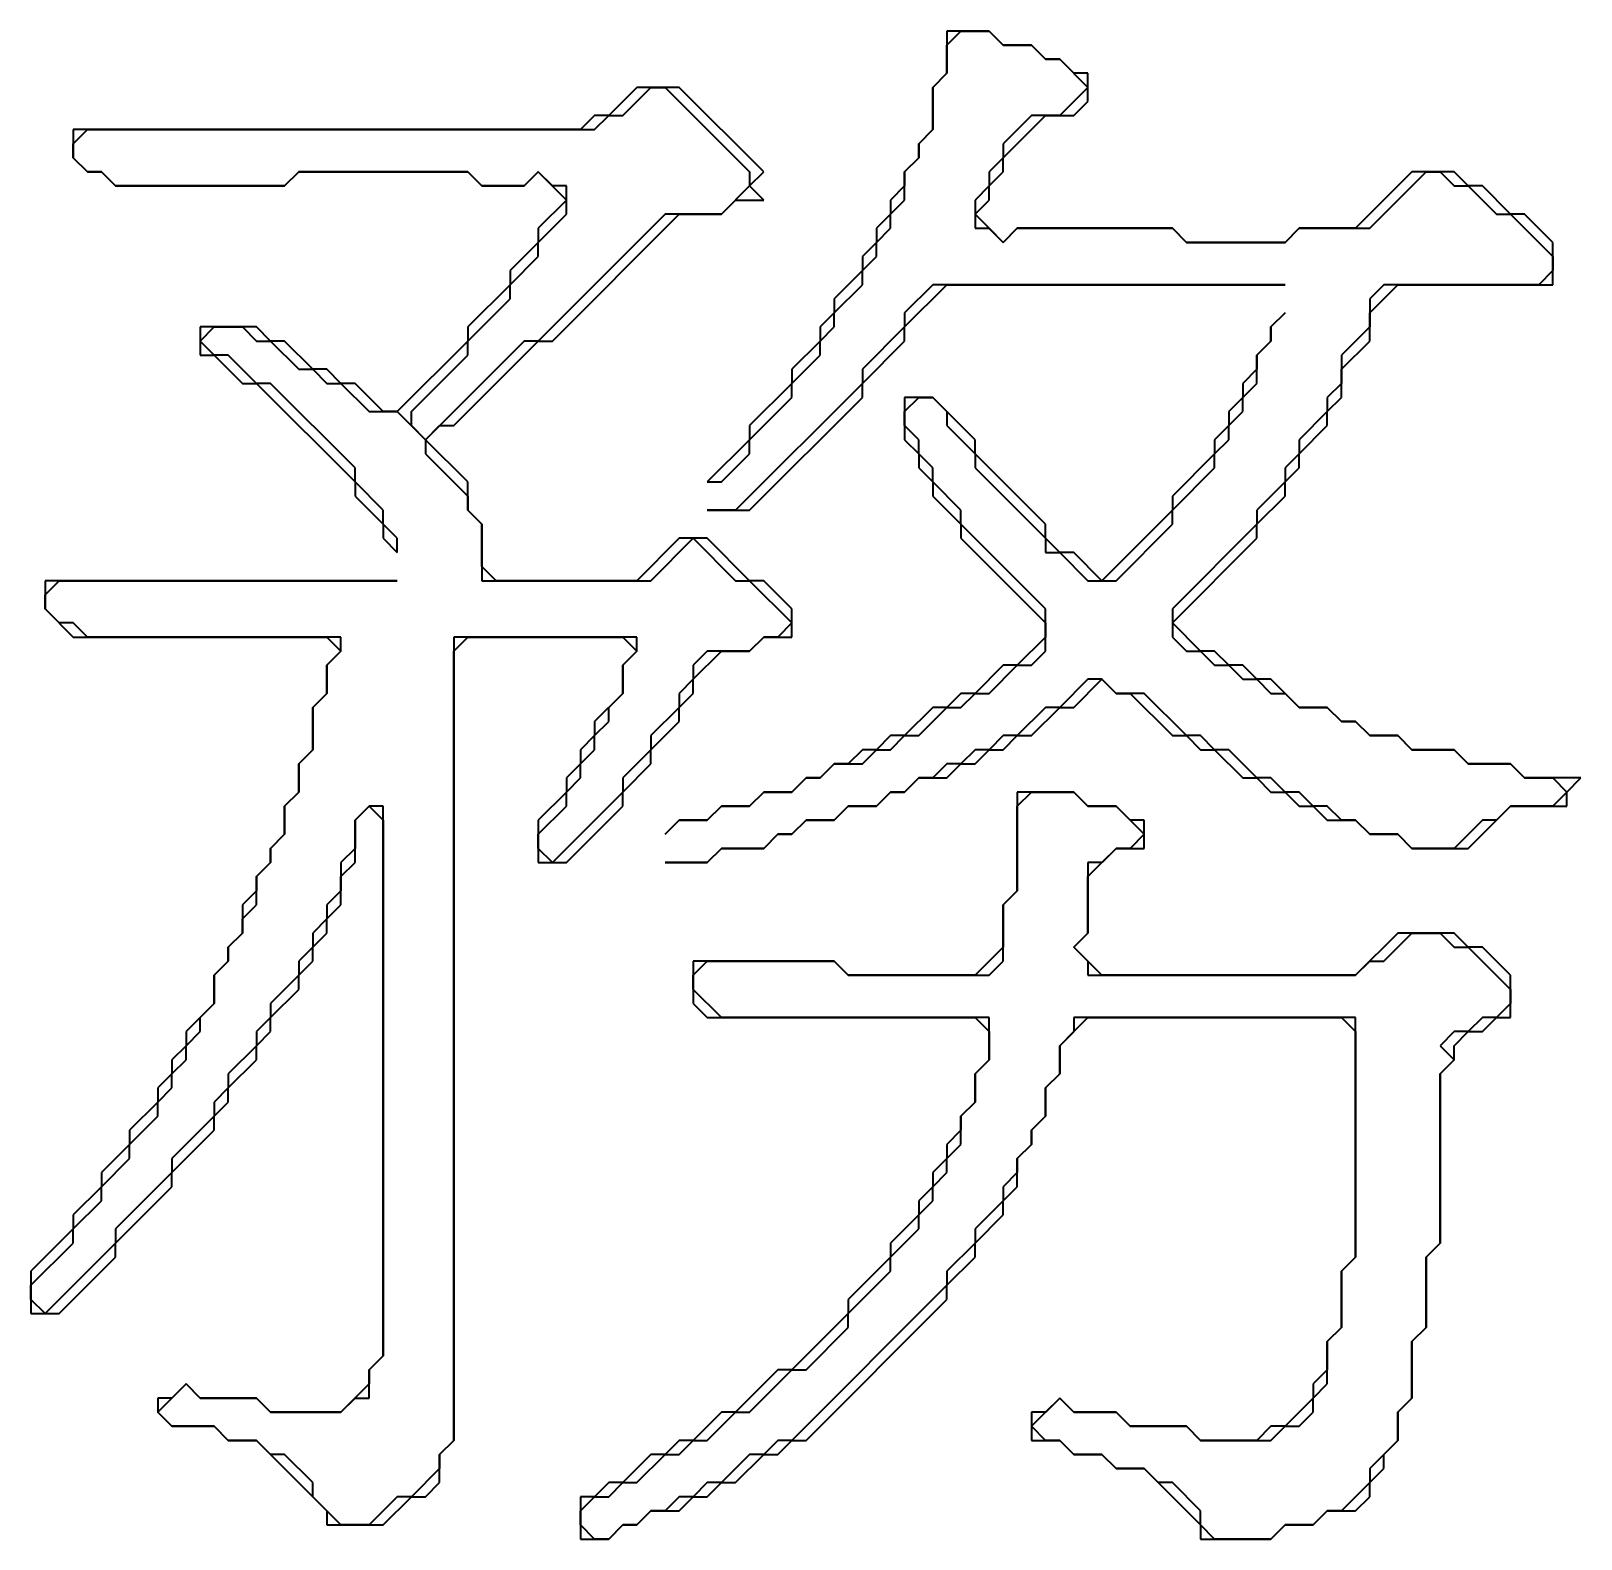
# Model space of a CAD drawing. Header units: millimetres. Extents: x 0 to 11, y 3.2 to 8.5.
# Drawn here: x 8.262 to 9.571, y 4.536 to 5.81 of the extents above; entities that cross this region are included whole.
import ezdxf

# ---------------------------------------------------------------- set-up
doc = ezdxf.new("R2010")
doc.units = ezdxf.units.MM

msp = doc.modelspace()

# ---------------------------------------------------------------- linework, layer by layer
at = {"color": 7, "lineweight": 35}
for p, q in [((9.0357, 5.8095), (9.0357, 5.7738)), ((9.0357, 5.7976), (9.0476, 5.8095)), ((9.0714, 5.8095), (9.0357, 5.8095)), ((9.0476, 5.8095), (9.0714, 5.8095)), ((9.0714, 5.8095), (9.0833, 5.7976)), ((9.0833, 5.7976), (9.0714, 5.8095)), ((9.0357, 5.7738), (9.0357, 5.7976)), ((9.0833, 5.7976), (9.1071, 5.7976)), ((9.1071, 5.7976), (9.0833, 5.7976)), ((9.1071, 5.7976), (9.119, 5.7857)), ((9.119, 5.7857), (9.1071, 5.7976)), ((9.119, 5.7857), (9.131, 5.7857)), ((9.131, 5.7857), (9.119, 5.7857)), ((9.131, 5.7857), (9.1548, 5.7619)), ((9.1429, 5.7738), (9.131, 5.7857)), ((9.0357, 5.7738), (9.0238, 5.7619)), ((9.0238, 5.7619), (9.0357, 5.7738)), ((9.1548, 5.7738), (9.1429, 5.7738)), ((9.1548, 5.75), (9.1548, 5.7738)), ((8.7738, 5.7619), (8.75, 5.7381)), ((8.7619, 5.7381), (8.7857, 5.7619)), ((8.8095, 5.7619), (8.7738, 5.7619)), ((8.7857, 5.7619), (8.7976, 5.7619)), ((8.7976, 5.7619), (8.869, 5.6905)), ((8.881, 5.6905), (8.8095, 5.7619)), ((9.0238, 5.7619), (9.0238, 5.7262)), ((9.0238, 5.7262), (9.0238, 5.7619)), ((9.1548, 5.7619), (9.131, 5.7381)), ((9.1429, 5.7381), (9.1548, 5.75)), ((8.7381, 5.7381), (8.7262, 5.7262)), ((8.7381, 5.7262), (8.75, 5.7381)), ((8.75, 5.7381), (8.7381, 5.7381)), ((8.75, 5.7381), (8.7619, 5.7381)), ((9.1071, 5.7381), (9.0833, 5.7143)), ((9.0833, 5.7024), (9.119, 5.7381)), ((9.131, 5.7381), (9.1071, 5.7381)), ((9.119, 5.7381), (9.1429, 5.7381)), ((8.2976, 5.7143), (8.3095, 5.7262)), ((8.7262, 5.7262), (8.2976, 5.7262)), ((8.2976, 5.7262), (8.2976, 5.7024)), ((8.3095, 5.7262), (8.7381, 5.7262)), ((9.0238, 5.7262), (9.0119, 5.7143)), ((9.0119, 5.7143), (9.0238, 5.7262)), ((8.2976, 5.7024), (8.2976, 5.7143)), ((9.0119, 5.7143), (9.0119, 5.7024)), ((9.0119, 5.7024), (9.0119, 5.7143)), ((9.0833, 5.7143), (9.0833, 5.7024)), ((8.3095, 5.6905), (8.2976, 5.7024)), ((8.2976, 5.7024), (8.3095, 5.6905)), ((9.0119, 5.7024), (9, 5.6905)), ((9, 5.6905), (9.0119, 5.7024)), ((9.0833, 5.7024), (9.0714, 5.6905)), ((9.0833, 5.6905), (9.0833, 5.7024)), ((8.3214, 5.6905), (8.3095, 5.6905)), ((8.3095, 5.6905), (8.3214, 5.6905)), ((8.3333, 5.6786), (8.3214, 5.6905)), ((8.3214, 5.6905), (8.3333, 5.6786)), ((8.4881, 5.6905), (8.4762, 5.6786)), ((8.4762, 5.6786), (8.4881, 5.6905)), ((8.631, 5.6905), (8.4881, 5.6905)), ((8.4881, 5.6905), (8.631, 5.6905)), ((8.6429, 5.6786), (8.631, 5.6905)), ((8.631, 5.6905), (8.6429, 5.6786)), ((8.6905, 5.6905), (8.6786, 5.6786)), ((8.6786, 5.6786), (8.6905, 5.6905)), ((8.7024, 5.6786), (8.6905, 5.6905)), ((8.6905, 5.6905), (8.7143, 5.6667)), ((8.869, 5.6905), (8.869, 5.6786)), ((8.869, 5.6786), (8.881, 5.6905)), ((9, 5.6905), (9, 5.6786)), ((9, 5.6667), (9, 5.6905)), ((9.0714, 5.6905), (9.0714, 5.6786)), ((9.0714, 5.6786), (9.0833, 5.6905)), ((9.4286, 5.6905), (9.381, 5.6429)), ((9.3929, 5.6429), (9.4405, 5.6905)), ((9.4643, 5.6905), (9.4286, 5.6905)), ((9.4405, 5.6905), (9.4524, 5.6905)), ((9.4524, 5.6905), (9.4643, 5.6786)), ((9.4762, 5.6786), (9.4643, 5.6905)), ((8.4762, 5.6786), (8.3333, 5.6786)), ((8.3333, 5.6786), (8.4762, 5.6786)), ((8.6786, 5.6786), (8.6429, 5.6786)), ((8.6429, 5.6786), (8.6786, 5.6786)), ((8.7143, 5.6786), (8.7024, 5.6786)), ((8.7143, 5.6548), (8.7143, 5.6786)), ((8.869, 5.6786), (8.8452, 5.6548)), ((8.881, 5.6667), (8.869, 5.6786)), ((9, 5.6786), (8.9881, 5.6667)), ((9.0714, 5.6786), (9.0595, 5.6667)), ((9.0714, 5.6667), (9.0714, 5.6786)), ((9.4643, 5.6786), (9.4762, 5.6786)), ((9.4762, 5.6786), (9.5, 5.6548)), ((9.4881, 5.6786), (9.4762, 5.6786)), ((9.5119, 5.6548), (9.4881, 5.6786)), ((8.7143, 5.6667), (8.6905, 5.6429)), ((8.8452, 5.6548), (8.8571, 5.6667)), ((8.8571, 5.6667), (8.881, 5.6667)), ((8.9881, 5.6667), (8.9881, 5.6548)), ((8.9881, 5.6548), (9, 5.6667)), ((9.0595, 5.6667), (9.0595, 5.6429)), ((9.0595, 5.6548), (9.0714, 5.6667)), ((8.7976, 5.6548), (8.6905, 5.5476)), ((8.6905, 5.631), (8.7143, 5.6548)), ((8.7024, 5.5476), (8.8095, 5.6548)), ((8.8452, 5.6548), (8.7976, 5.6548)), ((8.8095, 5.6548), (8.8452, 5.6548)), ((8.9881, 5.6548), (8.9762, 5.6429)), ((8.9881, 5.6429), (8.9881, 5.6548)), ((9.0833, 5.631), (9.0595, 5.6548)), ((9.5, 5.6548), (9.5119, 5.6548)), ((9.5119, 5.6548), (9.5476, 5.619)), ((9.5238, 5.6548), (9.5119, 5.6548)), ((9.5476, 5.631), (9.5238, 5.6548)), ((8.6905, 5.6429), (8.6905, 5.631)), ((8.9762, 5.6429), (8.9762, 5.631)), ((8.9762, 5.631), (8.9881, 5.6429)), ((9.0595, 5.6429), (9.0714, 5.6429)), ((9.0714, 5.6429), (9.0833, 5.631)), ((9.0833, 5.631), (9.0952, 5.6429)), ((9.0952, 5.6429), (9.0833, 5.631)), ((9.0952, 5.6429), (9.2262, 5.6429)), ((9.2262, 5.6429), (9.0952, 5.6429)), ((9.2262, 5.6429), (9.2381, 5.631)), ((9.2381, 5.631), (9.2262, 5.6429)), ((9.3214, 5.631), (9.3333, 5.6429)), ((9.3333, 5.6429), (9.3214, 5.631)), ((9.3333, 5.6429), (9.3929, 5.6429)), ((9.381, 5.6429), (9.3333, 5.6429)), ((8.6905, 5.631), (8.6667, 5.6071)), ((8.6667, 5.5952), (8.6905, 5.619)), ((8.6905, 5.619), (8.6905, 5.631)), ((8.9762, 5.631), (8.9643, 5.619)), ((8.9643, 5.619), (8.9643, 5.6071)), ((8.9643, 5.6071), (8.9762, 5.619)), ((8.9762, 5.619), (8.9762, 5.631)), ((9.2381, 5.631), (9.3214, 5.631)), ((9.3214, 5.631), (9.2381, 5.631)), ((9.5476, 5.5952), (9.5476, 5.631)), ((9.5476, 5.619), (9.5476, 5.6071)), ((8.6667, 5.6071), (8.6667, 5.5952)), ((8.9643, 5.6071), (8.9405, 5.5833)), ((8.9643, 5.5952), (8.9643, 5.6071)), ((9.5476, 5.6071), (9.5357, 5.5952)), ((8.6667, 5.5952), (8.631, 5.5595)), ((8.6667, 5.5833), (8.6667, 5.5952)), ((8.9405, 5.5714), (8.9643, 5.5952)), ((9.0238, 5.5952), (9, 5.5714)), ((9, 5.5595), (9.0357, 5.5952)), ((9.3214, 5.5952), (9.0238, 5.5952)), ((9.0357, 5.5952), (9.3214, 5.5952)), ((9.4048, 5.5952), (9.3929, 5.5833)), ((9.3929, 5.5714), (9.4167, 5.5952)), ((9.5357, 5.5952), (9.4048, 5.5952)), ((9.4167, 5.5952), (9.5476, 5.5952)), ((8.631, 5.5476), (8.6667, 5.5833)), ((8.9405, 5.5833), (8.9405, 5.5714)), ((9.3929, 5.5833), (9.3929, 5.5595)), ((8.9405, 5.5714), (8.9286, 5.5595)), ((8.9405, 5.5595), (8.9405, 5.5714)), ((9, 5.5714), (9, 5.5595)), ((9.3214, 5.5714), (9.3095, 5.5595)), ((9.3095, 5.5595), (9.3214, 5.5714)), ((9.3929, 5.5476), (9.3929, 5.5714)), ((8.4524, 5.5595), (8.4048, 5.5595)), ((8.4048, 5.5595), (8.4048, 5.5357)), ((8.4048, 5.5476), (8.4167, 5.5595)), ((8.4167, 5.5595), (8.4405, 5.5595)), ((8.4405, 5.5595), (8.4524, 5.5476)), ((8.4643, 5.5476), (8.4524, 5.5595)), ((8.631, 5.5595), (8.631, 5.5476)), ((8.9286, 5.5595), (8.9286, 5.5476)), ((8.9286, 5.5476), (8.9405, 5.5595)), ((9, 5.5595), (8.9643, 5.5238)), ((9, 5.5476), (9, 5.5595)), ((9.3095, 5.5595), (9.3095, 5.5476)), ((9.3095, 5.5476), (9.3095, 5.5595)), ((9.3929, 5.5595), (9.369, 5.5357)), ((8.4167, 5.5357), (8.4048, 5.5476)), ((8.4524, 5.5476), (8.4643, 5.5476)), ((8.4762, 5.5476), (8.4643, 5.5476)), ((8.4643, 5.5476), (8.4881, 5.5238)), ((8.5, 5.5238), (8.4762, 5.5476)), ((8.631, 5.5476), (8.5714, 5.4881)), ((8.6786, 5.5476), (8.5952, 5.4643)), ((8.619, 5.4762), (8.6905, 5.5476)), ((8.631, 5.5357), (8.631, 5.5476)), ((8.6905, 5.5476), (8.6786, 5.5476)), ((8.6905, 5.5476), (8.7024, 5.5476)), ((8.9286, 5.5476), (8.9048, 5.5238)), ((8.9286, 5.5357), (8.9286, 5.5476)), ((8.9643, 5.5119), (9, 5.5476)), ((9.3095, 5.5476), (9.2976, 5.5357)), ((9.2976, 5.5357), (9.3095, 5.5476)), ((9.369, 5.5238), (9.3929, 5.5476)), ((8.4048, 5.5357), (8.4167, 5.5357)), ((8.4167, 5.5357), (8.4405, 5.5119)), ((8.4286, 5.5357), (8.4167, 5.5357)), ((8.4524, 5.5119), (8.4286, 5.5357)), ((8.5833, 5.4881), (8.631, 5.5357)), ((8.9048, 5.5119), (8.9286, 5.5357)), ((9.2976, 5.5357), (9.2976, 5.5238)), ((9.2976, 5.5119), (9.2976, 5.5357)), ((9.369, 5.5357), (9.369, 5.5119)), ((8.4881, 5.5238), (8.5, 5.5238)), ((8.5119, 5.5238), (8.5, 5.5238)), ((8.5, 5.5238), (8.5119, 5.5119)), ((8.5238, 5.5119), (8.5119, 5.5238)), ((8.9048, 5.5238), (8.9048, 5.5119)), ((8.9643, 5.5238), (8.9643, 5.5119)), ((9.2976, 5.5238), (9.2857, 5.5119)), ((9.369, 5.5), (9.369, 5.5238)), ((8.4405, 5.5119), (8.4524, 5.5119)), ((8.4524, 5.5119), (8.5357, 5.4286)), ((8.4643, 5.5119), (8.4524, 5.5119)), ((8.5357, 5.4405), (8.4643, 5.5119)), ((8.5119, 5.5119), (8.5238, 5.5119)), ((8.5357, 5.5119), (8.5238, 5.5119)), ((8.5238, 5.5119), (8.5476, 5.4881)), ((8.5595, 5.4881), (8.5357, 5.5119)), ((8.9643, 5.5119), (8.8571, 5.4048)), ((8.9048, 5.5119), (8.869, 5.4762)), ((8.9048, 5.5), (8.9048, 5.5119)), ((8.9643, 5.5), (8.9643, 5.5119)), ((9.2857, 5.5119), (9.2857, 5.5)), ((9.2857, 5.5), (9.2976, 5.5119)), ((9.369, 5.5119), (9.3571, 5.5)), ((8.5476, 5.4881), (8.5714, 5.4881)), ((8.5714, 5.4881), (8.5595, 5.4881)), ((8.5714, 5.4881), (8.5952, 5.4643)), ((8.5833, 5.4762), (8.5833, 5.4881)), ((8.869, 5.4048), (8.9643, 5.5)), ((8.869, 5.4643), (8.9048, 5.5)), ((9.0238, 5.5), (9, 5.5)), ((9, 5.5), (9, 5.4643)), ((9, 5.4881), (9.0119, 5.5)), ((9, 5.4762), (9, 5.4881)), ((9.0119, 5.5), (9.0238, 5.5)), ((9.0595, 5.4643), (9.0238, 5.5)), ((9.0238, 5.5), (9.0357, 5.4881)), ((9.0357, 5.4881), (9.0357, 5.4762)), ((9.2857, 5.5), (9.2738, 5.4881)), ((9.2738, 5.4881), (9.2738, 5.4762)), ((9.2738, 5.4762), (9.2857, 5.4881)), ((9.2857, 5.4881), (9.2857, 5.5)), ((9.3571, 5.4881), (9.3333, 5.4643)), ((9.3571, 5.5), (9.3571, 5.4881)), ((9.3571, 5.4881), (9.369, 5.5)), ((9.3571, 5.4762), (9.3571, 5.4881)), ((8.5952, 5.4643), (8.5833, 5.4762)), ((8.5952, 5.4643), (8.6071, 5.4762)), ((8.6071, 5.4762), (8.619, 5.4762)), ((8.869, 5.4762), (8.869, 5.4643)), ((9.0119, 5.4643), (9, 5.4762)), ((9.0357, 5.4762), (9.0595, 5.4524)), ((9.2738, 5.4762), (9.2619, 5.4643)), ((9.2738, 5.4643), (9.2738, 5.4762)), ((9.3333, 5.4524), (9.3571, 5.4762)), ((8.5952, 5.4643), (8.5952, 5.4524)), ((8.631, 5.4286), (8.5952, 5.4643)), ((8.869, 5.4643), (8.8333, 5.4286)), ((8.869, 5.4524), (8.869, 5.4643)), ((9, 5.4643), (9.0119, 5.4524)), ((9.0119, 5.4524), (9.0119, 5.4643)), ((9.0595, 5.4524), (9.0595, 5.4643)), ((9.2619, 5.4643), (9.2619, 5.4524)), ((9.2619, 5.4524), (9.2738, 5.4643)), ((9.3333, 5.4643), (9.3333, 5.4524)), ((8.5952, 5.4524), (8.631, 5.4167)), ((8.8452, 5.4286), (8.869, 5.4524)), ((9.0119, 5.4524), (9.0119, 5.4405)), ((9.0238, 5.4405), (9.0119, 5.4524)), ((9.119, 5.3929), (9.0595, 5.4524)), ((9.0595, 5.4524), (9.0595, 5.4405)), ((9.2619, 5.4524), (9.2262, 5.4167)), ((9.2619, 5.4405), (9.2619, 5.4524)), ((9.3333, 5.4524), (9.3214, 5.4405)), ((9.3333, 5.4405), (9.3333, 5.4524)), ((8.5357, 5.4286), (8.5357, 5.4405)), ((9.0119, 5.4405), (9.0238, 5.4286)), ((9.0238, 5.4286), (9.0238, 5.4405)), ((9.0595, 5.4405), (9.119, 5.381)), ((9.2262, 5.4048), (9.2619, 5.4405)), ((9.3214, 5.4405), (9.3214, 5.4286)), ((9.3214, 5.4286), (9.3333, 5.4405)), ((8.5357, 5.4286), (8.5357, 5.4167)), ((8.5595, 5.4048), (8.5357, 5.4286)), ((8.631, 5.4048), (8.631, 5.4286)), ((8.8333, 5.4286), (8.8452, 5.4286)), ((9.0238, 5.4286), (9.0238, 5.4167)), ((9.0476, 5.4048), (9.0238, 5.4286)), ((9.3214, 5.4286), (9.2976, 5.4048)), ((9.3214, 5.4167), (9.3214, 5.4286)), ((8.5357, 5.4167), (8.5595, 5.3929)), ((8.631, 5.4167), (8.631, 5.4048)), ((9.0238, 5.4167), (9.0476, 5.3929)), ((9.2262, 5.4167), (9.2262, 5.4048)), ((9.2976, 5.3929), (9.3214, 5.4167)), ((8.5595, 5.3929), (8.5595, 5.4048)), ((8.631, 5.4048), (8.6429, 5.3929)), ((8.6429, 5.3929), (8.631, 5.4048)), ((8.8571, 5.4048), (8.8333, 5.4048)), ((8.8333, 5.4048), (8.869, 5.4048)), ((9.0476, 5.3929), (9.0476, 5.4048)), ((9.2262, 5.4048), (9.1667, 5.3452)), ((9.2262, 5.3929), (9.2262, 5.4048)), ((9.2976, 5.4048), (9.2976, 5.3929)), ((8.5595, 5.3929), (8.5595, 5.381)), ((8.5714, 5.381), (8.5595, 5.3929)), ((8.6429, 5.3929), (8.6429, 5.3452)), ((8.6429, 5.3571), (8.6429, 5.3929)), ((9.0476, 5.3929), (9.0476, 5.381)), ((9.119, 5.3214), (9.0476, 5.3929)), ((9.119, 5.381), (9.119, 5.3929)), ((9.1786, 5.3452), (9.2262, 5.3929)), ((9.2976, 5.3929), (9.2262, 5.3214)), ((9.2976, 5.381), (9.2976, 5.3929)), ((8.5595, 5.381), (8.5714, 5.369)), ((8.5714, 5.369), (8.5714, 5.381)), ((8.8095, 5.381), (8.7738, 5.3452)), ((8.7857, 5.3452), (8.8214, 5.381)), ((8.8333, 5.381), (8.8095, 5.381)), ((8.8214, 5.381), (8.8571, 5.3452)), ((8.869, 5.3452), (8.8333, 5.381)), ((9.0476, 5.381), (9.119, 5.3095)), ((9.131, 5.369), (9.119, 5.381)), ((9.119, 5.381), (9.119, 5.369)), ((9.2262, 5.3095), (9.2976, 5.381)), ((8.6548, 5.3452), (8.6429, 5.3571)), ((9.119, 5.369), (9.131, 5.369)), ((9.1429, 5.369), (9.131, 5.369)), ((9.131, 5.369), (9.1548, 5.3452)), ((9.1667, 5.3452), (9.1429, 5.369)), ((8.2738, 5.3333), (8.2857, 5.3452)), ((8.5714, 5.3452), (8.2738, 5.3452)), ((8.2738, 5.3452), (8.2738, 5.3214)), ((8.2857, 5.3452), (8.5714, 5.3452)), ((8.6429, 5.3452), (8.7857, 5.3452)), ((8.7738, 5.3452), (8.6548, 5.3452)), ((8.8571, 5.3452), (8.869, 5.3452)), ((8.869, 5.3452), (8.9048, 5.3095)), ((8.881, 5.3452), (8.869, 5.3452)), ((8.9048, 5.3214), (8.881, 5.3452)), ((9.1548, 5.3452), (9.1786, 5.3452)), ((8.2738, 5.3214), (8.2738, 5.3333)), ((8.2857, 5.3095), (8.2738, 5.3214)), ((8.2738, 5.3214), (8.2976, 5.2976)), ((8.9048, 5.2976), (8.9048, 5.3214)), ((9.119, 5.2857), (9.119, 5.3214)), ((9.2262, 5.3214), (9.2262, 5.2976)), ((8.2976, 5.3095), (8.2857, 5.3095)), ((8.3095, 5.2976), (8.2976, 5.3095)), ((8.9048, 5.3095), (8.8929, 5.2976)), ((9.119, 5.3095), (9.119, 5.2976)), ((9.25, 5.2857), (9.2262, 5.3095)), ((8.2976, 5.2976), (8.5119, 5.2976)), ((8.5238, 5.2976), (8.3095, 5.2976)), ((8.5119, 5.2976), (8.5238, 5.2857)), ((8.5238, 5.2857), (8.5238, 5.2976)), ((8.7738, 5.2976), (8.619, 5.2976)), ((8.619, 5.2976), (8.619, 4.619)), ((8.619, 5.2857), (8.631, 5.2976)), ((8.631, 5.2976), (8.7619, 5.2976)), ((8.7619, 5.2976), (8.7738, 5.2857)), ((8.7738, 5.2857), (8.7738, 5.2976)), ((8.881, 5.2976), (8.869, 5.2857)), ((8.869, 5.2857), (8.881, 5.2976)), ((8.8929, 5.2976), (8.881, 5.2976)), ((8.881, 5.2976), (8.9048, 5.2976)), ((9.119, 5.2976), (9.0952, 5.2738)), ((9.2262, 5.2976), (9.2381, 5.2857)), ((8.5119, 5.2738), (8.5238, 5.2857)), ((8.5238, 5.2857), (8.5119, 5.2738)), ((8.619, 4.619), (8.619, 5.2857)), ((8.7619, 5.2738), (8.7738, 5.2857)), ((8.7738, 5.2857), (8.7619, 5.2738)), ((8.8333, 5.2857), (8.8214, 5.2738)), ((8.8214, 5.2619), (8.8452, 5.2857)), ((8.869, 5.2857), (8.8333, 5.2857)), ((8.8452, 5.2857), (8.869, 5.2857)), ((9.1071, 5.2738), (9.119, 5.2857)), ((9.2381, 5.2857), (9.25, 5.2857)), ((9.25, 5.2857), (9.2619, 5.2738)), ((9.2619, 5.2857), (9.25, 5.2857)), ((9.2738, 5.2738), (9.2619, 5.2857)), ((8.5119, 5.25), (8.5119, 5.2738)), ((8.5119, 5.2738), (8.5119, 5.25)), ((8.7619, 5.25), (8.7619, 5.2738)), ((8.7619, 5.2738), (8.7619, 5.25)), ((8.8214, 5.2738), (8.8214, 5.2619)), ((9.0833, 5.2738), (9.0595, 5.25)), ((9.0714, 5.25), (9.0952, 5.2738)), ((9.0952, 5.2738), (9.0833, 5.2738)), ((9.0952, 5.2738), (9.1071, 5.2738)), ((9.2619, 5.2738), (9.2738, 5.2738)), ((9.2738, 5.2738), (9.2857, 5.2619)), ((9.2857, 5.2738), (9.2738, 5.2738)), ((9.2976, 5.2619), (9.2857, 5.2738)), ((8.8214, 5.2619), (8.8095, 5.25)), ((8.8214, 5.25), (8.8214, 5.2619)), ((9.1548, 5.2619), (9.131, 5.2381)), ((9.1429, 5.2381), (9.1667, 5.2619)), ((9.1667, 5.2619), (9.1548, 5.2619)), ((9.1786, 5.25), (9.1667, 5.2619)), ((9.1667, 5.2619), (9.1786, 5.25)), ((9.2857, 5.2619), (9.2976, 5.2619)), ((9.2976, 5.2619), (9.3095, 5.25)), ((9.3095, 5.2619), (9.2976, 5.2619)), ((9.3333, 5.2381), (9.3095, 5.2619)), ((8.5, 5.2381), (8.5119, 5.25)), ((8.5119, 5.25), (8.5, 5.2381)), ((8.7619, 5.25), (8.7381, 5.2262)), ((8.75, 5.2381), (8.7619, 5.25)), ((8.8095, 5.25), (8.8095, 5.2381)), ((8.8095, 5.2381), (8.8214, 5.25)), ((9.0476, 5.25), (9.0357, 5.2381)), ((9.0595, 5.25), (9.0476, 5.25)), ((9.0476, 5.2381), (9.0595, 5.25)), ((9.0595, 5.25), (9.0714, 5.25)), ((9.2024, 5.25), (9.1786, 5.25)), ((9.1786, 5.25), (9.1905, 5.25)), ((9.1905, 5.25), (9.2262, 5.2143)), ((9.2381, 5.2143), (9.2024, 5.25)), ((9.3095, 5.25), (9.3214, 5.25)), ((9.3214, 5.25), (9.3333, 5.2381)), ((8.5, 5.2024), (8.5, 5.2381)), ((8.5, 5.2381), (8.5, 5.2024)), ((8.7381, 5.2143), (8.75, 5.2262)), ((8.7381, 5.2262), (8.7381, 5.2143)), ((8.75, 5.2262), (8.75, 5.2381)), ((8.8095, 5.2381), (8.7857, 5.2143)), ((8.7857, 5.2024), (8.8095, 5.2262)), ((8.8095, 5.2262), (8.8095, 5.2381)), ((9.0238, 5.2381), (9, 5.2143)), ((9.0119, 5.2143), (9.0357, 5.2381)), ((9.0357, 5.2381), (9.0238, 5.2381)), ((9.0357, 5.2381), (9.0476, 5.2381)), ((9.119, 5.2381), (9.0952, 5.2143)), ((9.1071, 5.2143), (9.131, 5.2381)), ((9.131, 5.2381), (9.119, 5.2381)), ((9.131, 5.2381), (9.1429, 5.2381)), ((9.3333, 5.2381), (9.3571, 5.2381)), ((9.3571, 5.2381), (9.3333, 5.2381)), ((9.3571, 5.2381), (9.369, 5.2262)), ((9.369, 5.2262), (9.3571, 5.2381)), ((9.369, 5.2262), (9.381, 5.2262)), ((9.381, 5.2262), (9.369, 5.2262)), ((9.381, 5.2262), (9.3929, 5.2143)), ((9.3929, 5.2143), (9.381, 5.2262)), ((8.7381, 5.2143), (8.7262, 5.2024)), ((8.7381, 5.2024), (8.7381, 5.2143)), ((8.7857, 5.2143), (8.7857, 5.2024)), ((8.9881, 5.2143), (8.9762, 5.2024)), ((9, 5.2143), (8.9881, 5.2143)), ((8.9881, 5.2024), (9, 5.2143)), ((9, 5.2143), (9.0119, 5.2143)), ((9.0833, 5.2143), (9.0714, 5.2024)), ((9.0952, 5.2143), (9.0833, 5.2143)), ((9.0833, 5.2024), (9.0952, 5.2143)), ((9.0952, 5.2143), (9.1071, 5.2143)), ((9.2262, 5.2143), (9.2381, 5.2143)), ((9.25, 5.2143), (9.2381, 5.2143)), ((9.2381, 5.2143), (9.25, 5.2024)), ((9.2619, 5.2024), (9.25, 5.2143)), ((9.3929, 5.2143), (9.4167, 5.2143)), ((9.4167, 5.2143), (9.3929, 5.2143)), ((9.4167, 5.2143), (9.4286, 5.2024)), ((9.4286, 5.2024), (9.4167, 5.2143)), ((8.4881, 5.1905), (8.5, 5.2024)), ((8.5, 5.2024), (8.4881, 5.1905)), ((8.7262, 5.1905), (8.7381, 5.2024)), ((8.7262, 5.2024), (8.7262, 5.1905)), ((8.7857, 5.2024), (8.7619, 5.1786)), ((8.7857, 5.1905), (8.7857, 5.2024)), ((8.9643, 5.2024), (8.9524, 5.1905)), ((8.9762, 5.2024), (8.9643, 5.2024)), ((8.9643, 5.1905), (8.9762, 5.2024)), ((8.9762, 5.2024), (8.9881, 5.2024)), ((9.0595, 5.2024), (9.0476, 5.1905)), ((9.0714, 5.2024), (9.0595, 5.2024)), ((9.0595, 5.1905), (9.0714, 5.2024)), ((9.0714, 5.2024), (9.0833, 5.2024)), ((9.25, 5.2024), (9.2619, 5.2024)), ((9.2738, 5.2024), (9.2619, 5.2024)), ((9.2619, 5.2024), (9.2857, 5.1786)), ((9.2976, 5.1786), (9.2738, 5.2024)), ((9.4286, 5.2024), (9.4643, 5.2024)), ((9.4643, 5.2024), (9.4286, 5.2024)), ((9.4643, 5.2024), (9.4762, 5.1905)), ((9.4762, 5.1905), (9.4643, 5.2024)), ((8.4881, 5.1667), (8.4881, 5.1905)), ((8.4881, 5.1905), (8.4881, 5.1667)), ((8.7262, 5.1905), (8.7143, 5.1786)), ((8.7262, 5.1786), (8.7262, 5.1905)), ((8.7619, 5.1667), (8.7857, 5.1905)), ((8.9405, 5.1905), (8.9286, 5.1786)), ((8.9286, 5.1786), (8.9405, 5.1905)), ((8.9524, 5.1905), (8.9405, 5.1905)), ((8.9405, 5.1905), (8.9643, 5.1905)), ((9.0357, 5.1905), (9.0238, 5.1786)), ((9.0476, 5.1905), (9.0357, 5.1905)), ((9.0357, 5.1786), (9.0476, 5.1905)), ((9.0476, 5.1905), (9.0595, 5.1905)), ((9.4762, 5.1905), (9.5119, 5.1905)), ((9.5119, 5.1905), (9.4762, 5.1905)), ((9.5119, 5.1905), (9.5238, 5.1786)), ((9.5238, 5.1786), (9.5119, 5.1905)), ((8.7143, 5.1667), (8.7262, 5.1786)), ((8.7143, 5.1786), (8.7143, 5.1667)), ((8.7619, 5.1786), (8.7619, 5.1667)), ((8.9167, 5.1786), (8.9048, 5.1667)), ((8.9048, 5.1667), (8.9167, 5.1786)), ((8.9286, 5.1786), (8.9167, 5.1786)), ((8.9167, 5.1786), (8.9286, 5.1786)), ((9.0119, 5.1786), (9, 5.1667)), ((9, 5.1667), (9.0119, 5.1786)), ((9.0238, 5.1786), (9.0119, 5.1786)), ((9.0119, 5.1786), (9.0357, 5.1786)), ((9.2857, 5.1786), (9.2976, 5.1786)), ((9.3095, 5.1786), (9.2976, 5.1786)), ((9.2976, 5.1786), (9.3095, 5.1667)), ((9.3214, 5.1667), (9.3095, 5.1786)), ((9.5238, 5.1786), (9.5476, 5.1786)), ((9.5714, 5.1786), (9.5238, 5.1786)), ((9.5476, 5.1786), (9.5595, 5.1667)), ((9.5595, 5.1667), (9.5714, 5.1786)), ((8.4762, 5.1548), (8.4881, 5.1667)), ((8.4881, 5.1667), (8.4762, 5.1548)), ((8.7143, 5.1667), (8.6905, 5.1429)), ((8.7619, 5.1667), (8.7024, 5.1071)), ((8.7143, 5.1548), (8.7143, 5.1667)), ((8.7619, 5.1548), (8.7619, 5.1667)), ((8.881, 5.1667), (8.869, 5.1548)), ((8.869, 5.1548), (8.881, 5.1667)), ((8.9048, 5.1667), (8.881, 5.1667)), ((8.881, 5.1667), (8.9048, 5.1667)), ((8.9881, 5.1667), (8.9762, 5.1548)), ((8.9762, 5.1548), (8.9881, 5.1667)), ((9, 5.1667), (8.9881, 5.1667)), ((8.9881, 5.1667), (9, 5.1667)), ((9.0952, 5.1548), (9.1071, 5.1667)), ((9.0952, 5.1667), (9.0952, 5.0833)), ((9.1429, 5.1667), (9.0952, 5.1667)), ((9.1071, 5.1667), (9.1429, 5.1667)), ((9.1429, 5.1667), (9.1548, 5.1548)), ((9.1548, 5.1548), (9.1429, 5.1667)), ((9.3095, 5.1667), (9.3214, 5.1667)), ((9.3333, 5.1667), (9.3214, 5.1667)), ((9.3214, 5.1667), (9.3333, 5.1548)), ((9.3452, 5.1548), (9.3333, 5.1667)), ((9.5595, 5.1667), (9.5476, 5.1548)), ((9.5595, 5.1548), (9.5595, 5.1667)), ((8.4762, 5.131), (8.4762, 5.1548)), ((8.4762, 5.1548), (8.4762, 5.131)), ((8.5476, 5.1548), (8.5357, 5.1429)), ((8.5357, 5.1429), (8.5476, 5.1548)), ((8.5595, 5.1548), (8.5476, 5.1548)), ((8.5476, 5.1548), (8.5595, 5.1429)), ((8.5595, 4.6905), (8.5595, 5.1548)), ((8.6905, 5.131), (8.7143, 5.1548)), ((8.7143, 5.1071), (8.7619, 5.1548)), ((8.8452, 5.1548), (8.8333, 5.1429)), ((8.8333, 5.1429), (8.8452, 5.1548)), ((8.869, 5.1548), (8.8452, 5.1548)), ((8.8452, 5.1548), (8.869, 5.1548)), ((8.9524, 5.1548), (8.9405, 5.1429)), ((8.9405, 5.1429), (8.9524, 5.1548)), ((8.9762, 5.1548), (8.9524, 5.1548)), ((8.9524, 5.1548), (8.9762, 5.1548)), ((9.0952, 5.0833), (9.0952, 5.1548)), ((9.1548, 5.1548), (9.1786, 5.1548)), ((9.1786, 5.1548), (9.1548, 5.1548)), ((9.1786, 5.1548), (9.2024, 5.131)), ((9.1905, 5.1429), (9.1786, 5.1548)), ((9.3333, 5.1548), (9.3452, 5.1548)), ((9.3571, 5.1548), (9.3452, 5.1548)), ((9.3452, 5.1548), (9.3571, 5.1429)), ((9.369, 5.1429), (9.3571, 5.1548)), ((9.4762, 5.119), (9.5119, 5.1548)), ((9.5119, 5.1548), (9.5, 5.1429)), ((9.5476, 5.1548), (9.5119, 5.1548)), ((9.5119, 5.1548), (9.5595, 5.1548)), ((8.5357, 5.1429), (8.5357, 5.119)), ((8.5357, 5.1071), (8.5357, 5.1429)), ((8.5595, 5.1429), (8.5595, 4.6905)), ((8.6905, 5.1429), (8.6905, 5.1071)), ((8.8095, 5.1429), (8.7976, 5.131)), ((8.7976, 5.131), (8.8095, 5.1429)), ((8.8333, 5.1429), (8.8095, 5.1429)), ((8.8095, 5.1429), (8.8333, 5.1429)), ((8.9167, 5.1429), (8.9048, 5.131)), ((8.9048, 5.131), (8.9167, 5.1429)), ((8.9405, 5.1429), (8.9167, 5.1429)), ((8.9167, 5.1429), (8.9405, 5.1429)), ((9.2024, 5.1429), (9.1905, 5.1429)), ((9.2024, 5.119), (9.2024, 5.1429)), ((9.3571, 5.1429), (9.381, 5.1429)), ((9.381, 5.1429), (9.369, 5.1429)), ((9.3929, 5.131), (9.381, 5.1429)), ((9.381, 5.1429), (9.3929, 5.131)), ((9.4881, 5.1429), (9.4643, 5.119)), ((9.5, 5.1429), (9.4881, 5.1429)), ((8.4643, 5.119), (8.4762, 5.131)), ((8.4762, 5.131), (8.4643, 5.119)), ((8.6905, 5.119), (8.6905, 5.131)), ((8.8929, 5.131), (8.881, 5.119)), ((8.881, 5.119), (8.8929, 5.131)), ((8.9048, 5.131), (8.8929, 5.131)), ((8.8929, 5.131), (8.9048, 5.131)), ((9.2024, 5.131), (9.1905, 5.119)), ((9.4167, 5.131), (9.3929, 5.131)), ((9.3929, 5.131), (9.4167, 5.131)), ((9.4286, 5.119), (9.4167, 5.131)), ((9.4167, 5.131), (9.4286, 5.119)), ((8.4643, 5.1071), (8.4643, 5.119)), ((8.4643, 5.119), (8.4643, 5.1071)), ((8.5357, 5.119), (8.5238, 5.1071)), ((8.7024, 5.1071), (8.6905, 5.119)), ((8.8452, 5.119), (8.8333, 5.1071)), ((8.8333, 5.1071), (8.8452, 5.119)), ((8.881, 5.119), (8.8452, 5.119)), ((8.8452, 5.119), (8.881, 5.119)), ((9.1548, 5.0952), (9.1786, 5.119)), ((9.1786, 5.119), (9.1667, 5.1071)), ((9.1905, 5.119), (9.1786, 5.119)), ((9.1786, 5.119), (9.2024, 5.119)), ((9.4643, 5.119), (9.4286, 5.119)), ((9.4286, 5.119), (9.4762, 5.119)), ((8.4524, 5.0952), (8.4643, 5.1071)), ((8.4643, 5.1071), (8.4524, 5.0952)), ((8.4524, 5.0714), (8.4524, 5.0952)), ((8.4524, 5.0952), (8.4524, 5.0833)), ((8.5238, 5.1071), (8.5238, 5.0833)), ((8.5238, 5.0952), (8.5357, 5.1071)), ((8.5238, 5.0714), (8.5238, 5.0952)), ((8.6905, 5.1071), (8.7143, 5.1071)), ((8.8333, 5.1071), (8.7976, 5.1071)), ((8.7976, 5.1071), (8.8333, 5.1071)), ((9.1667, 5.1071), (9.1548, 5.1071)), ((9.1548, 5.1071), (9.1548, 5.0476)), ((9.1548, 5.0476), (9.1548, 5.0952)), ((8.4524, 5.0833), (8.4405, 5.0714)), ((8.5238, 5.0833), (8.5119, 5.0714)), ((9.0833, 5.0714), (9.0952, 5.0833)), ((9.0952, 5.0833), (9.0833, 5.0714)), ((8.4405, 5.0595), (8.4524, 5.0714)), ((8.4405, 5.0714), (8.4405, 5.0476)), ((8.5119, 5.0714), (8.5119, 5.0595)), ((8.5119, 5.0595), (8.5238, 5.0714)), ((9.0833, 5.0238), (9.0833, 5.0714)), ((9.0833, 5.0714), (9.0833, 5.0357)), ((8.4405, 5.0476), (8.4405, 5.0595)), ((8.5119, 5.0595), (8.5, 5.0476)), ((8.5119, 5.0476), (8.5119, 5.0595)), ((8.4286, 5.0357), (8.4405, 5.0476)), ((8.4405, 5.0476), (8.4286, 5.0357)), ((8.5, 5.0476), (8.5, 5.0357)), ((8.5, 5.0357), (8.5119, 5.0476)), ((9.1548, 5.0476), (9.1429, 5.0357)), ((9.1429, 5.0357), (9.1548, 5.0476)), ((9.4167, 5.0476), (9.381, 5.0119)), ((9.4048, 5.0238), (9.4286, 5.0476)), ((9.4643, 5.0476), (9.4167, 5.0476)), ((9.4286, 5.0476), (9.4524, 5.0476)), ((9.4524, 5.0476), (9.4643, 5.0357)), ((9.4762, 5.0357), (9.4643, 5.0476)), ((8.4286, 5.0238), (8.4286, 5.0357)), ((8.4286, 5.0357), (8.4286, 5.0238)), ((8.5, 5.0357), (8.4881, 5.0238)), ((8.5, 5.0238), (8.5, 5.0357)), ((9.0833, 5.0357), (9.0595, 5.0119)), ((9.1429, 5.0357), (9.1548, 5.0238)), ((9.1667, 5.0119), (9.1429, 5.0357)), ((9.4643, 5.0357), (9.4762, 5.0357)), ((9.4762, 5.0357), (9.5119, 5)), ((9.4881, 5.0357), (9.4762, 5.0357)), ((9.5119, 5.0119), (9.4881, 5.0357)), ((8.4167, 5.0119), (8.4286, 5.0238)), ((8.4286, 5.0238), (8.4167, 5.0119)), ((8.4881, 5.0238), (8.4881, 5.0119)), ((8.4881, 5.0119), (8.5, 5.0238)), ((8.8214, 5.0119), (8.8333, 5.0238)), ((8.9405, 5.0238), (8.8214, 5.0238)), ((8.8214, 5.0238), (8.8214, 4.9881)), ((8.8333, 5.0238), (8.9405, 5.0238)), ((8.9405, 5.0238), (8.9524, 5.0119)), ((8.9524, 5.0119), (8.9405, 5.0238)), ((9.0714, 5.0119), (9.0833, 5.0238)), ((9.1548, 5.0238), (9.1548, 5.0119)), ((9.381, 5.0119), (9.3929, 5.0238)), ((9.3929, 5.0238), (9.4048, 5.0238)), ((8.4167, 4.9881), (8.4167, 5.0119)), ((8.4167, 5.0119), (8.4167, 4.9881)), ((8.4881, 5.0119), (8.4643, 4.9881)), ((8.4881, 5), (8.4881, 5.0119)), ((8.8214, 5), (8.8214, 5.0119)), ((8.9524, 5.0119), (9.0714, 5.0119)), ((9.0595, 5.0119), (8.9524, 5.0119)), ((9.1548, 5.0119), (9.381, 5.0119)), ((9.381, 5.0119), (9.1667, 5.0119)), ((9.5119, 4.9762), (9.5119, 5.0119)), ((8.4643, 4.9762), (8.4881, 5)), ((8.8452, 4.9762), (8.8214, 5)), ((9.5119, 5), (9.5119, 4.9881)), ((8.4167, 4.9881), (8.3929, 4.9643)), ((8.4048, 4.9762), (8.4167, 4.9881)), ((8.4643, 4.9881), (8.4643, 4.9762)), ((8.8214, 4.9881), (8.8333, 4.9762)), ((9.5119, 4.9881), (9.5, 4.9762)), ((8.3929, 4.9524), (8.4048, 4.9643)), ((8.3929, 4.9643), (8.3929, 4.9524)), ((8.4048, 4.9643), (8.4048, 4.9762)), ((8.4643, 4.9762), (8.4524, 4.9643)), ((8.4524, 4.9643), (8.4524, 4.9524)), ((8.4524, 4.9524), (8.4643, 4.9643)), ((8.4643, 4.9643), (8.4643, 4.9762)), ((8.8333, 4.9762), (9.0595, 4.9762)), ((9.0714, 4.9762), (8.8452, 4.9762)), ((9.0595, 4.9762), (9.0714, 4.9643)), ((9.0714, 4.9405), (9.0714, 4.9762)), ((9.0714, 4.9643), (9.0714, 4.9405)), ((9.131, 4.9524), (9.1548, 4.9762)), ((9.1429, 4.9643), (9.131, 4.9524)), ((9.381, 4.9762), (9.1429, 4.9762)), ((9.1429, 4.9762), (9.1429, 4.9643)), ((9.1548, 4.9762), (9.369, 4.9762)), ((9.369, 4.9762), (9.381, 4.9643)), ((9.381, 4.7738), (9.381, 4.9762)), ((9.381, 4.9643), (9.381, 4.7738)), ((9.4643, 4.9643), (9.4524, 4.9524)), ((9.4762, 4.9643), (9.4643, 4.9643)), ((9.4643, 4.9524), (9.4762, 4.9643)), ((9.4881, 4.9762), (9.4762, 4.9643)), ((9.4762, 4.9643), (9.4881, 4.9643)), ((9.5, 4.9762), (9.4881, 4.9762)), ((9.4881, 4.9643), (9.5, 4.9762)), ((9.5, 4.9762), (9.5119, 4.9762)), ((8.3929, 4.9524), (8.381, 4.9405)), ((8.3929, 4.9405), (8.3929, 4.9524)), ((8.4524, 4.9524), (8.4286, 4.9286)), ((8.4524, 4.9405), (8.4524, 4.9524)), ((9.131, 4.9524), (9.131, 4.9286)), ((9.131, 4.9286), (9.131, 4.9524)), ((9.4524, 4.9524), (9.4643, 4.9405)), ((9.4643, 4.9405), (9.4643, 4.9524)), ((8.381, 4.9286), (8.3929, 4.9405)), ((8.381, 4.9405), (8.381, 4.9286)), ((8.4286, 4.9167), (8.4524, 4.9405)), ((9.0595, 4.9286), (9.0714, 4.9405)), ((9.0714, 4.9405), (9.0595, 4.9286)), ((9.4643, 4.9405), (9.4524, 4.9286)), ((9.4524, 4.9286), (9.4643, 4.9405)), ((8.381, 4.9286), (8.369, 4.9167)), ((8.381, 4.9167), (8.381, 4.9286)), ((8.4286, 4.9286), (8.4286, 4.9167)), ((9.0595, 4.9048), (9.0595, 4.9286)), ((9.0595, 4.9286), (9.0595, 4.9048)), ((9.131, 4.9286), (9.119, 4.9167)), ((9.119, 4.9167), (9.131, 4.9286)), ((9.4524, 4.9286), (9.4524, 4.7857)), ((9.4524, 4.7857), (9.4524, 4.9286)), ((8.369, 4.9048), (8.381, 4.9167)), ((8.369, 4.9167), (8.369, 4.9048)), ((8.4286, 4.9167), (8.4167, 4.9048)), ((8.4286, 4.9048), (8.4286, 4.9167)), ((9.119, 4.9167), (9.119, 4.8929)), ((9.119, 4.8929), (9.119, 4.9167)), ((8.369, 4.9048), (8.3452, 4.881)), ((8.369, 4.8929), (8.369, 4.9048)), ((8.4167, 4.9048), (8.4167, 4.8929)), ((8.4167, 4.8929), (8.4286, 4.9048)), ((9.0476, 4.8929), (9.0595, 4.9048)), ((9.0595, 4.9048), (9.0476, 4.8929)), ((8.3452, 4.869), (8.369, 4.8929)), ((8.4167, 4.8929), (8.381, 4.8571)), ((8.4167, 4.881), (8.4167, 4.8929)), ((9.0476, 4.869), (9.0476, 4.8929)), ((9.0476, 4.8929), (9.0476, 4.881)), ((9.119, 4.8929), (9.1071, 4.881)), ((9.1071, 4.881), (9.119, 4.8929)), ((8.3452, 4.881), (8.3452, 4.869)), ((8.381, 4.8452), (8.4167, 4.881)), ((9.0476, 4.881), (9.0357, 4.869)), ((9.1071, 4.881), (9.1071, 4.869)), ((9.1071, 4.869), (9.1071, 4.881)), ((8.3452, 4.869), (8.3214, 4.8452)), ((8.3452, 4.8571), (8.3452, 4.869)), ((9.0357, 4.8571), (9.0476, 4.869)), ((9.0357, 4.869), (9.0357, 4.8571)), ((9.1071, 4.869), (9.0952, 4.8571)), ((9.0952, 4.8571), (9.1071, 4.869)), ((8.3214, 4.8333), (8.3452, 4.8571)), ((8.381, 4.8571), (8.381, 4.8452)), ((9.0357, 4.8571), (9.0238, 4.8452)), ((9.0357, 4.8452), (9.0357, 4.8571)), ((9.0952, 4.8571), (9.0952, 4.8452)), ((9.0952, 4.8333), (9.0952, 4.8571)), ((8.3214, 4.8333), (8.2976, 4.8095)), ((8.3214, 4.8452), (8.3214, 4.8333)), ((8.3214, 4.8214), (8.3214, 4.8333)), ((8.381, 4.8452), (8.3333, 4.7976)), ((8.3333, 4.7857), (8.381, 4.8333)), ((8.381, 4.8333), (8.381, 4.8452)), ((9.0238, 4.8333), (9.0119, 4.8214)), ((9.0238, 4.8333), (9.0357, 4.8452)), ((9.0238, 4.8452), (9.0238, 4.8333)), ((9.0238, 4.8214), (9.0238, 4.8333)), ((9.0952, 4.8452), (9.0833, 4.8333)), ((9.0833, 4.8333), (9.0833, 4.8214)), ((9.0833, 4.8214), (9.0952, 4.8333)), ((8.2976, 4.7976), (8.3214, 4.8214)), ((9.0119, 4.8095), (9.0238, 4.8214)), ((9.0119, 4.8214), (9.0119, 4.8095)), ((9.0833, 4.8214), (9.0595, 4.7976)), ((9.0833, 4.8095), (9.0833, 4.8214)), ((8.2976, 4.8095), (8.2976, 4.7976)), ((9.0119, 4.8095), (8.9881, 4.7857)), ((9.0119, 4.7976), (9.0119, 4.8095)), ((9.0595, 4.7857), (9.0833, 4.8095)), ((8.2976, 4.7976), (8.2619, 4.7619)), ((8.2976, 4.7857), (8.2976, 4.7976)), ((8.3333, 4.7976), (8.3333, 4.7857)), ((8.9881, 4.7738), (9.0119, 4.7976)), ((9.0595, 4.7976), (9.0595, 4.7857)), ((8.2619, 4.75), (8.2976, 4.7857)), ((8.3333, 4.7857), (8.2738, 4.7262)), ((8.3333, 4.7738), (8.3333, 4.7857)), ((8.9881, 4.7857), (8.9881, 4.7738)), ((9.0595, 4.7857), (9.0357, 4.7619)), ((9.0595, 4.7738), (9.0595, 4.7857)), ((9.4524, 4.7857), (9.4405, 4.7738)), ((9.4405, 4.7738), (9.4524, 4.7857)), ((8.2857, 4.7262), (8.3333, 4.7738)), ((8.9881, 4.7738), (8.9524, 4.7381)), ((8.9881, 4.7619), (8.9881, 4.7738)), ((9.0357, 4.75), (9.0595, 4.7738)), ((9.369, 4.7619), (9.381, 4.7738)), ((9.381, 4.7738), (9.369, 4.7619)), ((9.4405, 4.7738), (9.4405, 4.7143)), ((9.4405, 4.7143), (9.4405, 4.7738)), ((8.2619, 4.7619), (8.2619, 4.7262)), ((8.9524, 4.7262), (8.9881, 4.7619)), ((9.0357, 4.7619), (9.0357, 4.75)), ((9.369, 4.7143), (9.369, 4.7619)), ((9.369, 4.7619), (9.369, 4.7143)), ((8.2619, 4.7381), (8.2619, 4.75)), ((9.0357, 4.75), (8.9048, 4.619)), ((9.0357, 4.7381), (9.0357, 4.75)), ((8.2738, 4.7262), (8.2619, 4.7381)), ((8.9167, 4.619), (9.0357, 4.7381)), ((8.9524, 4.7381), (8.9524, 4.7262)), ((8.2619, 4.7262), (8.2857, 4.7262)), ((8.9524, 4.7262), (8.9048, 4.6786)), ((8.9524, 4.7143), (8.9524, 4.7262)), ((8.9167, 4.6786), (8.9524, 4.7143)), ((9.3571, 4.7024), (9.369, 4.7143)), ((9.369, 4.7143), (9.3571, 4.7024)), ((9.3571, 4.6667), (9.3571, 4.7024)), ((9.3571, 4.7024), (9.3571, 4.6786)), ((9.4405, 4.7143), (9.4286, 4.7024)), ((9.4286, 4.7024), (9.4405, 4.7143)), ((9.4286, 4.7024), (9.4286, 4.6548)), ((9.4286, 4.6548), (9.4286, 4.7024)), ((8.5476, 4.6786), (8.5595, 4.6905)), ((8.5595, 4.6905), (8.5476, 4.6786)), ((8.5476, 4.6548), (8.5476, 4.6786)), ((8.5476, 4.6786), (8.5476, 4.6667)), ((8.8929, 4.6786), (8.8571, 4.6429)), ((8.869, 4.6429), (8.9048, 4.6786)), ((8.9048, 4.6786), (8.8929, 4.6786)), ((8.9048, 4.6786), (8.9167, 4.6786)), ((9.3571, 4.6786), (9.3452, 4.6667)), ((8.369, 4.6429), (8.3929, 4.6667)), ((8.3929, 4.6667), (8.381, 4.6548)), ((8.3929, 4.6667), (8.4048, 4.6548)), ((8.4048, 4.6548), (8.3929, 4.6667)), ((8.5476, 4.6667), (8.5238, 4.6429)), ((9.3452, 4.6548), (9.3571, 4.6667)), ((9.3452, 4.6667), (9.3452, 4.6548)), ((8.381, 4.6548), (8.369, 4.6548)), ((8.369, 4.6548), (8.369, 4.6429)), ((8.4048, 4.6548), (8.4524, 4.6548)), ((8.4524, 4.6548), (8.4048, 4.6548)), ((8.4524, 4.6548), (8.4643, 4.6429)), ((8.4643, 4.6429), (8.4524, 4.6548)), ((8.5238, 4.6429), (8.5357, 4.6548)), ((8.5357, 4.6548), (8.5476, 4.6548)), ((9.1071, 4.631), (9.131, 4.6548)), ((9.131, 4.6548), (9.119, 4.6429)), ((9.131, 4.6548), (9.1429, 4.6429)), ((9.1429, 4.6429), (9.131, 4.6548)), ((9.3452, 4.6548), (9.3214, 4.631)), ((9.3452, 4.6429), (9.3452, 4.6548)), ((9.4286, 4.6548), (9.4167, 4.6429)), ((9.4167, 4.6429), (9.4286, 4.6548)), ((8.381, 4.631), (8.369, 4.6429)), ((8.369, 4.6429), (8.381, 4.631)), ((8.4643, 4.6429), (8.5238, 4.6429)), ((8.5238, 4.6429), (8.4643, 4.6429)), ((8.8452, 4.6429), (8.8214, 4.619)), ((8.8333, 4.619), (8.8571, 4.6429)), ((8.8571, 4.6429), (8.8452, 4.6429)), ((8.8571, 4.6429), (8.869, 4.6429)), ((9.119, 4.6429), (9.1071, 4.6429)), ((9.1071, 4.6429), (9.1071, 4.619)), ((9.1429, 4.6429), (9.1786, 4.6429)), ((9.1786, 4.6429), (9.1429, 4.6429)), ((9.1786, 4.6429), (9.1905, 4.631)), ((9.1905, 4.631), (9.1786, 4.6429)), ((9.3333, 4.631), (9.3452, 4.6429)), ((9.4167, 4.6429), (9.4167, 4.619)), ((9.4167, 4.619), (9.4167, 4.6429)), ((8.4167, 4.631), (8.381, 4.631)), ((8.381, 4.631), (8.4167, 4.631)), ((8.4286, 4.619), (8.4167, 4.631)), ((8.4167, 4.631), (8.4286, 4.619)), ((9.119, 4.619), (9.1071, 4.631)), ((9.1905, 4.631), (9.2381, 4.631)), ((9.2381, 4.631), (9.1905, 4.631)), ((9.2381, 4.631), (9.25, 4.619)), ((9.25, 4.619), (9.2381, 4.631)), ((9.3095, 4.631), (9.2976, 4.619)), ((9.3095, 4.619), (9.3214, 4.631)), ((9.3214, 4.631), (9.3095, 4.631)), ((9.3214, 4.631), (9.3333, 4.631)), ((8.4524, 4.619), (8.4286, 4.619)), ((8.4286, 4.619), (8.4524, 4.619)), ((8.4643, 4.6071), (8.4524, 4.619)), ((8.4524, 4.619), (8.5119, 4.5595)), ((8.619, 4.619), (8.6071, 4.6071)), ((8.6071, 4.6071), (8.619, 4.619)), ((8.8095, 4.619), (8.7976, 4.6071)), ((8.8095, 4.6071), (8.8214, 4.619)), ((8.8214, 4.619), (8.8095, 4.619)), ((8.8214, 4.619), (8.8333, 4.619)), ((8.8929, 4.619), (8.881, 4.6071)), ((8.9048, 4.619), (8.8929, 4.619)), ((8.8929, 4.6071), (8.9048, 4.619)), ((8.9048, 4.619), (8.9167, 4.619)), ((9.1071, 4.619), (9.131, 4.619)), ((9.131, 4.619), (9.119, 4.619)), ((9.1429, 4.6071), (9.131, 4.619)), ((9.131, 4.619), (9.1429, 4.6071)), ((9.25, 4.619), (9.3095, 4.619)), ((9.2976, 4.619), (9.25, 4.619)), ((9.4167, 4.619), (9.3929, 4.5952)), ((9.4048, 4.6071), (9.4167, 4.619)), ((8.4762, 4.6071), (8.4643, 4.6071)), ((8.5, 4.5833), (8.4762, 4.6071)), ((8.6071, 4.6071), (8.6071, 4.5952)), ((8.6071, 4.5833), (8.6071, 4.6071)), ((8.7857, 4.6071), (8.7619, 4.5833)), ((8.7738, 4.5833), (8.7976, 4.6071)), ((8.7976, 4.6071), (8.7857, 4.6071)), ((8.7976, 4.6071), (8.8095, 4.6071)), ((8.869, 4.6071), (8.8452, 4.5833)), ((8.8571, 4.5833), (8.881, 4.6071)), ((8.881, 4.6071), (8.869, 4.6071)), ((8.881, 4.6071), (8.8929, 4.6071)), ((9.1667, 4.6071), (9.1429, 4.6071)), ((9.1429, 4.6071), (9.1667, 4.6071)), ((9.1786, 4.5952), (9.1667, 4.6071)), ((9.1667, 4.6071), (9.1786, 4.5952)), ((9.4048, 4.5952), (9.4048, 4.6071)), ((8.6071, 4.5952), (8.5833, 4.5714)), ((9.2024, 4.5952), (9.1786, 4.5952)), ((9.1786, 4.5952), (9.2024, 4.5952)), ((9.2143, 4.5833), (9.2024, 4.5952)), ((9.2024, 4.5952), (9.25, 4.5476)), ((9.3929, 4.5952), (9.3929, 4.5833)), ((9.3929, 4.5833), (9.4048, 4.5952)), ((8.5, 4.5714), (8.5, 4.5833)), ((8.5238, 4.5476), (8.5, 4.5714)), ((8.5714, 4.5714), (8.5476, 4.5476)), ((8.5595, 4.5476), (8.5833, 4.5714)), ((8.5833, 4.5714), (8.5714, 4.5714)), ((8.5833, 4.5714), (8.5952, 4.5714)), ((8.5952, 4.5714), (8.6071, 4.5833)), ((8.7262, 4.5595), (8.7381, 4.5714)), ((8.7381, 4.5714), (8.7262, 4.5714)), ((8.7262, 4.5714), (8.7262, 4.5357)), ((8.75, 4.5833), (8.7381, 4.5714)), ((8.7381, 4.5714), (8.75, 4.5714)), ((8.75, 4.5714), (8.7619, 4.5833)), ((8.7619, 4.5833), (8.75, 4.5833)), ((8.7619, 4.5833), (8.7738, 4.5833)), ((8.8095, 4.5714), (8.7976, 4.5595)), ((8.8214, 4.5714), (8.8095, 4.5714)), ((8.8095, 4.5595), (8.8214, 4.5714)), ((8.8333, 4.5833), (8.8214, 4.5714)), ((8.8214, 4.5714), (8.8333, 4.5714)), ((8.8452, 4.5833), (8.8333, 4.5833)), ((8.8333, 4.5714), (8.8452, 4.5833)), ((8.8452, 4.5833), (8.8571, 4.5833)), ((9.2262, 4.5833), (9.2143, 4.5833)), ((9.25, 4.5595), (9.2262, 4.5833)), ((9.3929, 4.5833), (9.369, 4.5595)), ((9.381, 4.5595), (9.3929, 4.5714)), ((9.3929, 4.5714), (9.3929, 4.5833)), ((8.5119, 4.5595), (8.5119, 4.5476)), ((8.7262, 4.5476), (8.7262, 4.5595)), ((8.7857, 4.5595), (8.7738, 4.5476)), ((8.7738, 4.5476), (8.7857, 4.5595)), ((8.7976, 4.5595), (8.7857, 4.5595)), ((8.7857, 4.5595), (8.8095, 4.5595)), ((9.25, 4.5476), (9.25, 4.5595)), ((9.3571, 4.5595), (9.3452, 4.5476)), ((9.3452, 4.5476), (9.3571, 4.5595)), ((9.369, 4.5595), (9.3571, 4.5595)), ((9.3571, 4.5595), (9.381, 4.5595)), ((8.5119, 4.5476), (8.5595, 4.5476)), ((8.5476, 4.5476), (8.5238, 4.5476)), ((8.7381, 4.5357), (8.7262, 4.5476)), ((8.7619, 4.5476), (8.75, 4.5357)), ((8.75, 4.5357), (8.7619, 4.5476)), ((8.7738, 4.5476), (8.7619, 4.5476)), ((8.7619, 4.5476), (8.7738, 4.5476)), ((9.2619, 4.5357), (9.25, 4.5476)), ((9.25, 4.5476), (9.25, 4.5357)), ((9.3214, 4.5476), (9.3095, 4.5357)), ((9.3095, 4.5357), (9.3214, 4.5476)), ((9.3452, 4.5476), (9.3214, 4.5476)), ((9.3214, 4.5476), (9.3452, 4.5476)), ((8.7262, 4.5357), (8.75, 4.5357)), ((8.75, 4.5357), (8.7381, 4.5357)), ((9.25, 4.5357), (9.3095, 4.5357)), ((9.3095, 4.5357), (9.2619, 4.5357))]:
    msp.add_line(p, q, dxfattribs=at)

doc.saveas('drawing.dxf')
